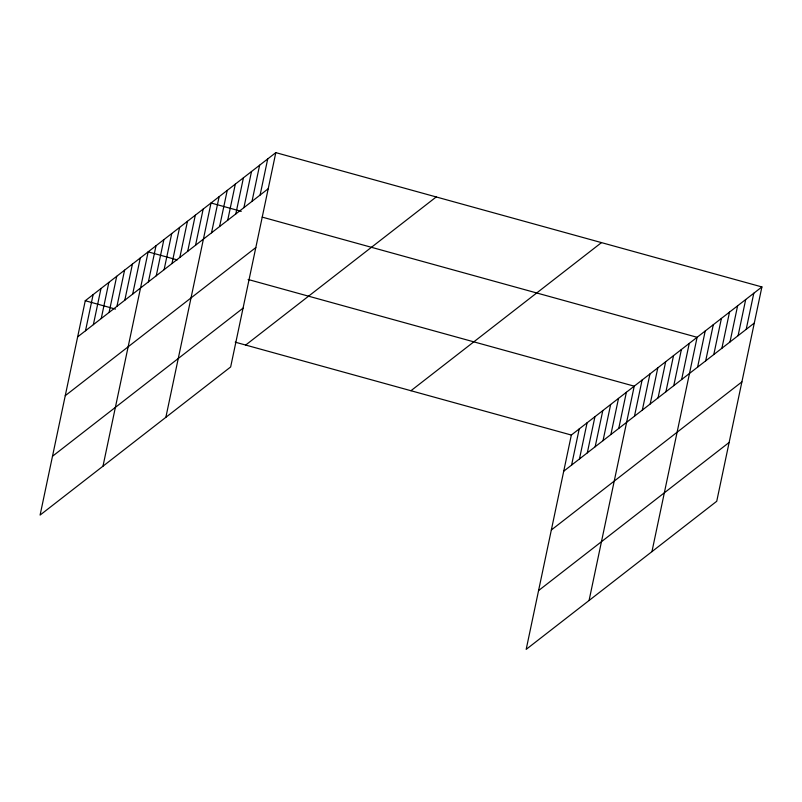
<?xml version="1.0" encoding="UTF-8"?>
<svg xmlns="http://www.w3.org/2000/svg" width="802" height="802" viewBox="0 0 802 802"><rect width="100%" height="100%" fill="white"/><g stroke="black" fill="none" stroke-linecap="round" stroke-linejoin="round"><path stroke-width="1.2" d="M275.818 152.631L85.263 300.73L40.1 515.064L230.655 366.955L275.818 152.631L761.9 286.936L716.737 501.27L526.182 649.369L571.345 435.045L761.9 286.936M85.513 330.765L93.122 294.625M93.373 324.65L100.982 288.509M101.232 318.544L108.851 282.404M109.092 312.429L116.711 276.299M116.952 306.324L124.571 270.184M124.811 300.209L132.43 264.079M132.671 294.103L140.29 257.963M102.987 466.183L148.149 251.858L177.212 259.888M148.39 281.883L156.009 245.743M156.25 275.778L163.869 239.638M164.109 269.662L171.728 233.532M171.969 263.557L179.588 227.417M179.838 257.452L187.447 221.312M187.698 251.337L195.307 215.197M195.558 245.232L203.167 209.091M165.864 417.311L211.026 202.986L241.252 211.337M211.517 232.821L219.126 196.69M219.608 226.535L227.227 190.395M227.708 220.239L235.327 184.099M235.808 213.944L243.427 177.803M243.908 207.648L251.517 171.508M252.008 201.352L259.617 165.212M260.099 195.056L267.718 158.916M571.595 465.07L579.204 428.94M579.455 458.965L587.074 422.824M587.315 452.859L594.934 416.719M595.174 446.744L602.793 410.604M603.034 440.639L610.653 404.499M610.893 434.524L618.512 398.393M618.753 428.418L626.372 392.278M589.069 600.497L634.232 386.173L248.109 279.477M634.472 416.198L642.091 380.058M642.332 410.093L649.951 373.953M650.191 403.977L657.81 367.837M658.061 397.872L665.67 361.732M665.921 391.757L673.53 355.627M673.78 385.652L681.389 349.512M681.64 379.546L689.249 343.406M651.946 551.626L697.108 337.291L262.174 217.111M697.6 367.136L705.209 331.005M705.69 360.84L713.309 324.71M713.79 354.554L721.409 318.414M721.89 348.258L729.509 312.118M729.99 341.963L737.609 305.823M738.091 335.667L745.7 299.527M746.191 329.371L753.8 293.231M77.654 336.87L268.199 188.761M65.263 395.677L255.808 247.567M52.491 456.258L243.046 308.148M245.673 345.05L436.228 196.951M410.945 390.724L601.49 242.615M563.736 471.185L754.281 323.076M551.345 529.982L741.89 381.882M538.573 590.573L729.128 442.463M85.263 300.73L115.488 309.081M235.217 342.163L571.345 435.045"/></g></svg>
